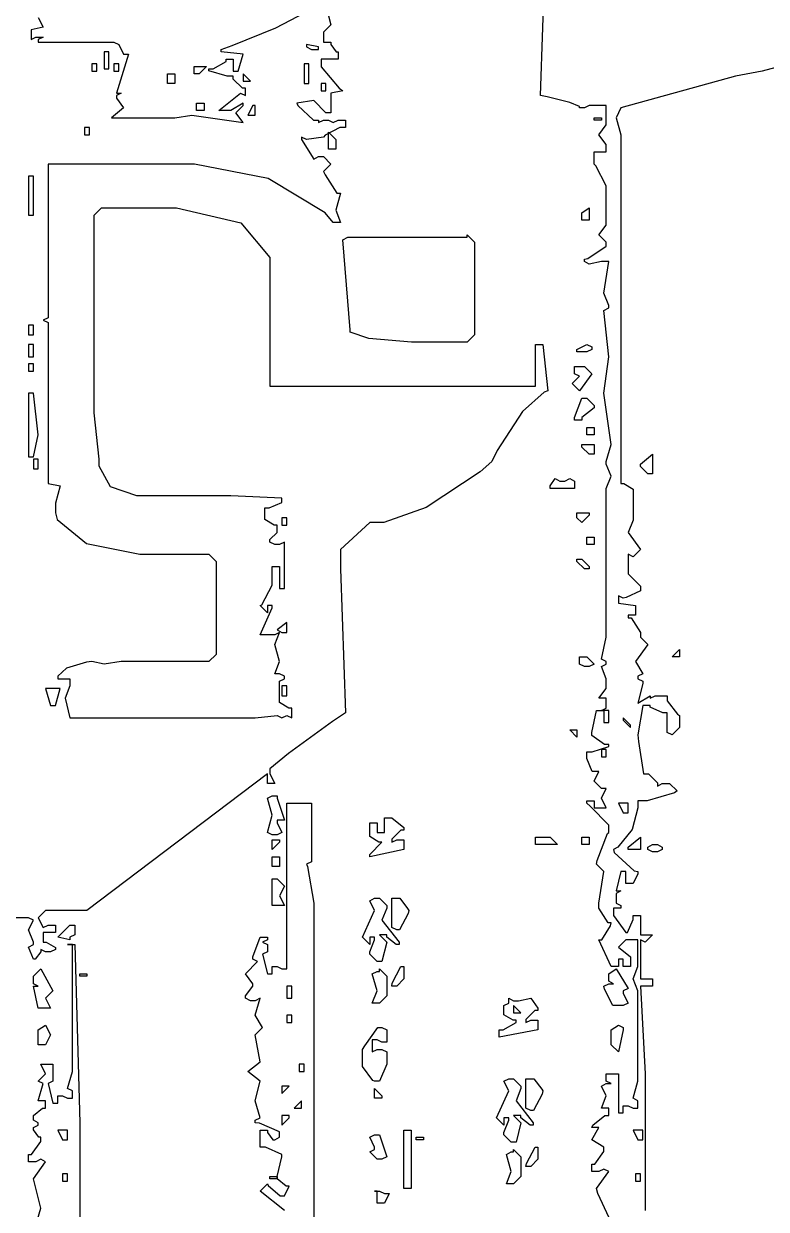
# Model space of a CAD drawing. Extents: x 97 to 264, y 28 to 329.
# Drawn here: x 194.49 to 205.23, y 181.91 to 199.06 of the extents above; entities that cross this region are included whole.
import ezdxf

# ---------------------------------------------------------------- set-up
doc = ezdxf.new("R2010")
doc.units = 0
doc.header["$MEASUREMENT"] = 0

msp = doc.modelspace()

# ---------------------------------------------------------------- linework, layer by layer
at = {"color": 32}
for points in [[(202.962, 181.787), (202.794, 182.14), (202.777, 182.21), (202.953, 182.456), (202.883, 182.492), (202.811, 182.456), (202.707, 182.456), (202.707, 182.563), (202.751, 182.563), (202.883, 182.748), (202.883, 182.809), (202.707, 182.915), (202.811, 183.092), (202.707, 183.092), (202.723, 183.128), (202.896, 183.268), (202.953, 183.268), (202.953, 183.374), (202.847, 183.374), (202.917, 183.551), (202.847, 183.691), (202.917, 183.727), (202.988, 183.727), (202.917, 183.761), (202.917, 183.867), (203.094, 183.867), (203.094, 183.304), (203.164, 183.304), (203.164, 183.408), (203.236, 183.408), (203.306, 183.374), (203.376, 183.374), (203.376, 183.48), (203.306, 183.515), (203.376, 183.761), (203.376, 185.068), (203.306, 185.244), (203.376, 185.421), (203.376, 185.808), (203.2, 185.808), (203.094, 185.702), (203.27, 185.561), (203.27, 185.421), (203.164, 185.421), (203.164, 185.525), (203.094, 185.525), (203.094, 185.421), (202.988, 185.421), (202.811, 185.808), (202.855, 185.808), (202.978, 186.01), (202.988, 186.054), (202.944, 186.054), (202.811, 186.267), (202.811, 186.337), (202.883, 186.796), (202.777, 186.902), (202.785, 186.956), (202.935, 187.343), (202.953, 187.361), (202.953, 187.467), (202.687, 187.74), (202.635, 187.784), (202.635, 187.818), (202.741, 187.818), (202.741, 187.714), (202.917, 187.714), (202.847, 187.854), (202.917, 187.995), (202.847, 187.995), (202.741, 188.101), (202.811, 188.243), (202.741, 188.243), (202.714, 188.243), (202.635, 188.429), (202.635, 188.49), (202.635, 188.524), (202.714, 188.524), (202.953, 188.604), (202.953, 188.63), (202.891, 188.63), (202.707, 188.762), (202.707, 188.806), (202.777, 189.125), (202.883, 189.125), (202.883, 188.948), (202.953, 188.948), (202.953, 189.125), (202.847, 189.125), (202.917, 189.159), (202.917, 189.301), (202.811, 189.301), (202.917, 189.442), (202.917, 189.582), (202.847, 189.758), (202.917, 189.794), (202.917, 189.83), (202.847, 189.865), (202.917, 190.183), (202.917, 192.334), (202.988, 192.51), (202.917, 192.687), (202.917, 192.723), (202.988, 192.969), (202.883, 193.711), (202.953, 194.24), (202.883, 194.91), (202.953, 194.946), (202.953, 194.98), (202.883, 195.156), (202.953, 195.615), (202.847, 195.615), (202.671, 195.579), (202.601, 195.615), (202.601, 195.651), (202.653, 195.661), (202.917, 195.839), (202.917, 195.898), (202.811, 196.004), (202.917, 196.144), (202.917, 196.603), (202.917, 196.71), (202.767, 197), (202.741, 197.026), (202.741, 197.203), (202.917, 197.203), (202.917, 197.309), (202.811, 197.449), (202.917, 197.592), (202.917, 197.872), (202.671, 197.872), (202.601, 197.838), (202.53, 197.838), (202.53, 197.857), (202.392, 197.914), (202.062, 197.998), (201.965, 198.015), (202.035, 199.989)], [(198.86, 199.319), (198.931, 199.037), (198.826, 198.931), (198.826, 198.79), (198.931, 198.79), (198.931, 198.756), (199.009, 198.65), (199.037, 198.65), (199.037, 198.544), (198.79, 198.544), (198.79, 198.429), (199.053, 198.121), (199.107, 198.085), (198.931, 198.049), (198.931, 197.768), (198.86, 197.768), (198.684, 197.944), (198.438, 197.908), (198.454, 197.874), (198.679, 197.662), (198.754, 197.662), (198.754, 197.626), (198.826, 197.662), (198.896, 197.662), (198.967, 197.626), (199.037, 197.662), (199.143, 197.662), (199.143, 197.556), (199.063, 197.556), (198.852, 197.441), (198.826, 197.415), (198.578, 197.379), (198.508, 197.415), (198.508, 197.379), (198.684, 197.097), (198.754, 197.133), (198.826, 197.133), (198.931, 197.026), (198.826, 196.92), (198.852, 196.868), (199.018, 196.603), (199.073, 196.603), (199.003, 196.357), (199.073, 196.18), (198.967, 196.18), (198.851, 196.322), (198.023, 196.815), (196.958, 197.026), (196.603, 197.026), (194.84, 197.026), (194.84, 194.804), (194.769, 194.769), (194.84, 194.733), (194.84, 192.404), (195.016, 192.37), (194.946, 192.123), (194.946, 191.981), (194.972, 191.885), (195.395, 191.538), (196.168, 191.382), (196.427, 191.382), (197.167, 191.382), (197.273, 191.276), (197.273, 189.935), (197.167, 189.83), (195.898, 189.83), (195.651, 189.794), (195.475, 189.83), (195.395, 189.822), (195.107, 189.734), (194.98, 189.621), (194.98, 189.582), (195.156, 189.582), (195.156, 189.478), (195.086, 189.301), (195.156, 189.019), (197.838, 189.019), (198.155, 189.053), (198.225, 189.019), (198.297, 189.053), (198.367, 189.019), (198.367, 189.159), (198.323, 189.159), (198.191, 189.239), (198.191, 189.265), (198.191, 189.548), (198.261, 189.582), (198.261, 189.618), (198.191, 189.654), (198.121, 189.654), (198.191, 189.83), (198.121, 190.077), (198.191, 190.253), (198.121, 190.217), (197.908, 190.217), (198.085, 190.606), (198.085, 190.64), (198.015, 190.64), (198.015, 190.536), (197.908, 190.64), (197.934, 190.65), (198.085, 190.935), (198.085, 191.029), (198.085, 191.206), (198.191, 191.206), (198.191, 190.889), (198.261, 190.889), (198.261, 191.558), (198.191, 191.522), (198.121, 191.522), (198.049, 191.558), (198.049, 191.594), (198.155, 191.699), (198.155, 191.805), (198.111, 191.805), (197.979, 191.885), (197.979, 191.911), (197.979, 192.052), (198.039, 192.052), (198.225, 192.132), (198.225, 192.158), (198.225, 192.194), (197.485, 192.228), (196.251, 192.228), (196.123, 192.228), (195.742, 192.36), (195.579, 192.658), (195.579, 192.757), (195.509, 193.428), (195.509, 196.285), (195.615, 196.391), (196.391, 196.391), (196.7, 196.391), (197.63, 196.176), (198.049, 195.676), (198.049, 195.509), (198.049, 193.815), (201.895, 193.815), (201.895, 194.417), (202.001, 194.417), (202.071, 193.745), (202.017, 193.729), (201.705, 193.446), (201.338, 192.883), (201.26, 192.723), (201.091, 192.574), (200.312, 192.057), (199.7, 191.841), (199.496, 191.841), (199.073, 191.452), (199.073, 191.17), (199.143, 189.089), (198.957, 188.966), (198.318, 188.503), (198.049, 188.281), (198.049, 188.207), (198.121, 188.067), (198.015, 188.067), (198.015, 188.207), (195.403, 186.231), (194.804, 186.231), (194.697, 186.126), (194.769, 185.984), (194.84, 186.02), (194.946, 186.02), (194.946, 185.914), (194.769, 185.914), (194.769, 185.773), (194.813, 185.773), (194.946, 185.695), (194.946, 185.667), (194.874, 185.631), (194.804, 185.631), (194.733, 185.667), (194.733, 185.633), (194.653, 185.525), (194.627, 185.525), (194.557, 185.702), (194.627, 185.738), (194.627, 185.773), (194.557, 185.95), (194.627, 186.09), (194.557, 186.126), (192.3, 186.126)], [(194.697, 199.143), (194.769, 199.003), (194.593, 198.967), (194.593, 198.826), (194.663, 198.86), (194.769, 198.86), (194.697, 198.826), (194.697, 198.79), (195.792, 198.79), (195.862, 198.754), (195.932, 198.614), (196.004, 198.614), (195.828, 198.049), (195.898, 198.049), (195.828, 198.015), (195.828, 197.979), (195.932, 197.838), (195.756, 197.696), (196.674, 197.696), (196.92, 197.732), (197.662, 197.626), (197.556, 197.768), (197.662, 197.872), (197.662, 197.908), (197.485, 197.802), (197.309, 197.802), (197.626, 198.049), (197.696, 198.015), (197.696, 198.121), (197.652, 198.121), (197.52, 198.253), (197.52, 198.297), (197.431, 198.297), (197.167, 198.375), (197.167, 198.402), (197.229, 198.402), (197.415, 198.509), (197.415, 198.544), (197.52, 198.544), (197.52, 198.367), (197.592, 198.367), (197.662, 198.614), (197.343, 198.65), (197.343, 198.684), (197.502, 198.738), (198.137, 198.994), (198.56, 199.215)], [(206.314, 198.673), (205.173, 198.367), (204.788, 198.297), (203.13, 197.838), (203.06, 197.696), (203.13, 197.449), (203.13, 192.404), (203.174, 192.404), (203.306, 192.326), (203.306, 192.3), (203.306, 191.875), (203.236, 191.699), (203.412, 191.452), (203.306, 191.346), (203.236, 191.382), (203.236, 191.099), (203.412, 190.923), (203.412, 190.889), (203.412, 190.854), (203.208, 190.756), (203.164, 190.747), (203.094, 190.783), (203.094, 190.676), (203.34, 190.64), (203.34, 190.5), (203.236, 190.5), (203.236, 190.464), (203.28, 190.464), (203.412, 190.253), (203.412, 190.183), (203.517, 190.077), (203.34, 189.83), (203.447, 189.654), (203.376, 189.618), (203.376, 189.582), (203.447, 189.548), (203.447, 189.512), (203.376, 189.229), (203.553, 189.335), (203.553, 189.301), (203.623, 189.335), (203.799, 189.335), (203.799, 189.265), (203.948, 189.071), (203.976, 189.053), (203.976, 188.877), (203.87, 188.772), (203.799, 188.806), (203.799, 189.089), (203.737, 189.089), (203.553, 189.169), (203.553, 189.195), (203.447, 189.195), (203.376, 188.772), (203.385, 188.675), (203.458, 188.207), (203.483, 188.207), (203.527, 188.207), (203.659, 188.075), (203.659, 188.031), (203.729, 188.067), (203.835, 188.067), (203.942, 187.96), (203.906, 187.934), (203.509, 187.818), (203.376, 187.818), (203.376, 187.715), (203.292, 187.401), (203.084, 187.149), (203.024, 187.113), (203.032, 187.069), (203.323, 186.805), (203.376, 186.796), (203.376, 186.76), (203.306, 186.619), (203.2, 186.619), (203.2, 186.796), (203.13, 186.796), (203.06, 186.513), (203.13, 186.513), (203.06, 186.479), (203.06, 186.337), (203.13, 186.303), (203.13, 186.267), (203.024, 186.267), (203.024, 186.16), (203.2, 185.914), (203.226, 185.914), (203.306, 186.1), (203.306, 186.16), (203.412, 186.16), (203.412, 185.878), (203.589, 185.878), (203.483, 185.773), (203.412, 185.808), (203.412, 185.244), (203.589, 185.244), (203.589, 185.138), (203.412, 185.138), (203.483, 183.867), (203.483, 181.893)], [(198.261, 181.893), (197.908, 182.174), (198.015, 182.28), (198.023, 182.254), (198.2, 182.104), (198.261, 182.104), (198.331, 182.246), (198.287, 182.246), (198.155, 182.352), (198.155, 182.386), (198.225, 182.669), (198.225, 182.704), (197.987, 182.809), (197.908, 182.809), (197.908, 183.056), (198.015, 183.056), (198.015, 183.021), (198.093, 182.915), (198.121, 182.915), (198.191, 182.951), (198.191, 182.985), (198.191, 183.03), (197.899, 183.154), (197.838, 183.162), (197.838, 183.198), (197.908, 183.232), (197.838, 183.48), (197.908, 183.761), (197.732, 183.903), (197.908, 184.044), (197.838, 184.433), (197.944, 184.539), (197.838, 184.715), (197.908, 184.962), (197.838, 184.926), (197.768, 184.926), (197.696, 184.962), (197.696, 184.996), (197.802, 185.138), (197.802, 185.172), (197.696, 185.315), (197.872, 185.491), (197.802, 185.525), (197.802, 185.561), (197.908, 185.844), (198.015, 185.844), (198.015, 185.808), (197.944, 185.773), (198.015, 185.738), (198.015, 185.631), (197.944, 185.597), (198.015, 185.315), (198.085, 185.315), (198.085, 185.421), (198.155, 185.421), (198.225, 185.385), (198.297, 185.385), (198.297, 187.784), (198.544, 187.784), (198.544, 187.784), (198.65, 187.784), (198.65, 186.936), (198.578, 186.902), (198.596, 186.867), (198.684, 186.338), (198.684, 186.16), (198.684, 175.26)], [(194.663, 181.681), (194.733, 181.927), (194.627, 182.35), (194.804, 182.598), (194.733, 182.633), (194.663, 182.598), (194.557, 182.598), (194.557, 182.703), (194.601, 182.703), (194.733, 182.889), (194.733, 182.951), (194.706, 182.951), (194.627, 183.057), (194.627, 183.092), (194.697, 183.128), (194.697, 183.162), (194.627, 183.198), (194.627, 183.232), (194.627, 183.268), (194.759, 183.374), (194.804, 183.374), (194.804, 183.48), (194.697, 183.48), (194.769, 183.727), (194.697, 183.761), (194.804, 183.867), (194.733, 184.01), (194.91, 184.01), (194.91, 183.761), (194.84, 183.727), (194.91, 183.444), (194.98, 183.444), (194.98, 183.551), (195.05, 183.551), (195.122, 183.515), (195.192, 183.515), (195.192, 183.621), (195.122, 183.657), (195.192, 183.903), (195.192, 185.738), (195.122, 185.738), (195.122, 185.738), (195.227, 185.738), (195.298, 183.162), (195.298, 178.646)]]:
    msp.add_lwpolyline(points, dxfattribs=at)
for points in [[(198.578, 198.754), (198.578, 198.72), (198.65, 198.684), (198.754, 198.684), (198.754, 198.72), (198.578, 198.754)], [(195.651, 198.402), (195.721, 198.402), (195.721, 198.65), (195.651, 198.65), (195.651, 198.402)], [(195.475, 198.367), (195.545, 198.367), (195.545, 198.473), (195.475, 198.473), (195.475, 198.367)], [(195.792, 198.367), (195.862, 198.367), (195.862, 198.473), (195.792, 198.473), (195.792, 198.367)], [(196.956, 198.438), (197.133, 198.438), (197.026, 198.331), (196.956, 198.331), (196.956, 198.438)], [(198.544, 198.191), (198.614, 198.191), (198.614, 198.473), (198.544, 198.473), (198.544, 198.191)], [(196.567, 198.331), (196.674, 198.331), (196.674, 198.191), (196.567, 198.191), (196.567, 198.331)], [(197.662, 198.331), (197.662, 198.225), (197.768, 198.225), (197.662, 198.331)], [(198.79, 198.085), (198.86, 198.085), (198.86, 198.191), (198.79, 198.191), (198.79, 198.085)], [(196.99, 197.908), (197.097, 197.908), (197.097, 197.802), (196.99, 197.802), (196.99, 197.908)], [(197.802, 197.872), (197.732, 197.732), (197.838, 197.732), (197.838, 197.872), (197.802, 197.872)], [(202.741, 197.696), (202.847, 197.696), (202.847, 197.662), (202.741, 197.662), (202.741, 197.696)], [(195.369, 197.449), (195.439, 197.449), (195.439, 197.556), (195.369, 197.556), (195.369, 197.449)], [(198.896, 197.485), (199.003, 197.379), (199.003, 197.239), (198.896, 197.239), (198.896, 197.485)], [(194.557, 196.285), (194.627, 196.285), (194.627, 196.85), (194.557, 196.85), (194.557, 196.285)], [(202.671, 196.391), (202.671, 196.215), (202.565, 196.215), (202.565, 196.321), (202.671, 196.391)], [(200.907, 196.004), (201.013, 195.898), (201.013, 194.557), (200.907, 194.451), (200.308, 194.451), (200.101, 194.451), (199.482, 194.501), (199.213, 194.595), (199.213, 194.627), (199.107, 195.932), (199.179, 195.968), (200.907, 195.968), (200.907, 196.004)], [(194.557, 194.557), (194.627, 194.557), (194.627, 194.697), (194.557, 194.697), (194.557, 194.557)], [(194.557, 194.24), (194.627, 194.24), (194.627, 194.417), (194.557, 194.417), (194.557, 194.24)], [(202.635, 194.417), (202.707, 194.381), (202.707, 194.345), (202.635, 194.31), (202.494, 194.31), (202.494, 194.345), (202.635, 194.417)], [(194.557, 194.028), (194.627, 194.028), (194.627, 194.134), (194.557, 194.134), (194.557, 194.028)], [(202.494, 194.098), (202.601, 194.098), (202.707, 193.992), (202.53, 193.745), (202.424, 193.851), (202.53, 193.958), (202.458, 193.992), (202.458, 194.098), (202.494, 194.098)], [(194.557, 193.711), (194.557, 192.793), (194.627, 192.793), (194.697, 193.11), (194.627, 193.711), (194.557, 193.711)], [(202.565, 193.639), (202.635, 193.639), (202.741, 193.535), (202.741, 193.499), (202.565, 193.358), (202.565, 193.322), (202.458, 193.322), (202.458, 193.358), (202.565, 193.639)], [(202.635, 193.216), (202.741, 193.216), (202.741, 193.11), (202.635, 193.11), (202.635, 193.216)], [(202.565, 192.969), (202.741, 192.969), (202.741, 192.829), (202.671, 192.829), (202.565, 192.933), (202.565, 192.969)], [(194.627, 192.617), (194.697, 192.617), (194.697, 192.757), (194.627, 192.757), (194.627, 192.617)], [(203.589, 192.829), (203.589, 192.546), (203.517, 192.546), (203.412, 192.653), (203.412, 192.687), (203.589, 192.829)], [(202.178, 192.476), (202.248, 192.44), (202.318, 192.44), (202.388, 192.476), (202.458, 192.44), (202.458, 192.334), (202.106, 192.334), (202.106, 192.37), (202.178, 192.476)], [(198.225, 191.805), (198.297, 191.805), (198.297, 191.911), (198.225, 191.911), (198.225, 191.805)], [(202.494, 191.981), (202.671, 191.981), (202.671, 191.947), (202.565, 191.841), (202.494, 191.911), (202.494, 191.981)], [(202.635, 191.629), (202.741, 191.629), (202.741, 191.522), (202.635, 191.522), (202.635, 191.629)], [(202.494, 191.312), (202.565, 191.312), (202.671, 191.206), (202.671, 191.17), (202.601, 191.17), (202.494, 191.276), (202.494, 191.312)], [(198.155, 190.288), (198.225, 190.253), (198.297, 190.253), (198.297, 190.394), (198.155, 190.288)], [(203.976, 190.007), (203.976, 189.901), (203.87, 189.901), (203.976, 190.007)], [(202.565, 189.901), (202.635, 189.901), (202.741, 189.794), (202.671, 189.758), (202.601, 189.758), (202.53, 189.794), (202.53, 189.901), (202.565, 189.901)], [(198.225, 189.335), (198.297, 189.335), (198.297, 189.478), (198.225, 189.478), (198.225, 189.335)], [(194.804, 189.442), (194.874, 189.195), (194.946, 189.195), (195.016, 189.442), (194.804, 189.442)], [(203.164, 189.019), (203.164, 188.983), (203.27, 188.877), (203.27, 188.913), (203.164, 189.019)], [(202.388, 188.842), (202.494, 188.842), (202.494, 188.736), (202.388, 188.842)], [(202.847, 188.454), (202.917, 188.454), (202.917, 188.56), (202.847, 188.56), (202.847, 188.454)], [(198.155, 187.854), (198.261, 187.537), (198.155, 187.537), (198.155, 187.501), (198.225, 187.361), (198.155, 187.325), (198.085, 187.325), (198.015, 187.361), (198.085, 187.608), (198.015, 187.854), (198.085, 187.89), (198.155, 187.89), (198.155, 187.854)], [(203.094, 187.784), (203.164, 187.642), (203.236, 187.642), (203.236, 187.784), (203.094, 187.784)], [(199.742, 187.572), (199.813, 187.572), (199.989, 187.431), (199.989, 187.395), (199.945, 187.395), (199.813, 187.263), (199.813, 187.219), (199.885, 187.255), (199.989, 187.255), (199.989, 187.113), (199.496, 187.008), (199.496, 187.042), (199.672, 187.219), (199.628, 187.219), (199.496, 187.299), (199.496, 187.325), (199.496, 187.501), (199.602, 187.501), (199.602, 187.361), (199.708, 187.361), (199.708, 187.572), (199.742, 187.572)], [(198.085, 187.255), (198.191, 187.255), (198.191, 187.219), (198.085, 187.113), (198.085, 187.255)], [(201.929, 187.289), (202.106, 187.289), (202.212, 187.185), (201.895, 187.185), (201.895, 187.289), (201.929, 187.289)], [(202.565, 187.289), (202.671, 187.289), (202.671, 187.185), (202.565, 187.185), (202.565, 187.289)], [(203.412, 187.289), (203.412, 187.113), (203.236, 187.113), (203.236, 187.149), (203.412, 187.289)], [(203.659, 187.185), (203.729, 187.149), (203.729, 187.113), (203.659, 187.078), (203.589, 187.078), (203.517, 187.113), (203.517, 187.149), (203.589, 187.185), (203.659, 187.185)], [(198.085, 187.008), (198.191, 187.008), (198.191, 186.866), (198.085, 186.866), (198.085, 187.008)], [(198.085, 186.69), (198.155, 186.69), (198.261, 186.583), (198.191, 186.443), (198.261, 186.303), (198.085, 186.303), (198.085, 186.69)], [(199.636, 186.407), (199.742, 186.303), (199.742, 186.267), (199.672, 186.09), (199.919, 185.773), (199.919, 185.738), (199.875, 185.738), (199.742, 185.844), (199.742, 185.878), (199.636, 185.878), (199.742, 185.773), (199.672, 185.491), (199.602, 185.491), (199.496, 185.597), (199.496, 185.631), (199.566, 185.808), (199.566, 185.844), (199.496, 185.844), (199.496, 185.738), (199.39, 185.844), (199.566, 186.231), (199.496, 186.373), (199.566, 186.407), (199.636, 186.407)], [(199.813, 186.407), (199.885, 186.407), (199.929, 186.407), (200.043, 186.259), (200.061, 186.231), (200.051, 186.187), (199.926, 185.95), (199.885, 185.95), (199.813, 185.984), (199.813, 186.407)], [(195.156, 186.02), (195.227, 186.02), (195.227, 185.878), (195.156, 185.844), (195.156, 185.808), (194.98, 185.844), (195.156, 186.02)], [(194.733, 185.385), (194.91, 185.068), (194.804, 184.962), (194.874, 184.82), (194.697, 184.82), (194.627, 185.138), (194.697, 185.138), (194.627, 185.172), (194.627, 185.279), (194.733, 185.385)], [(199.636, 185.385), (199.742, 185.279), (199.742, 184.996), (199.636, 184.892), (199.532, 184.892), (199.602, 185.068), (199.532, 185.315), (199.602, 185.349), (199.636, 185.349), (199.636, 185.385)], [(199.989, 185.421), (199.989, 185.244), (199.885, 185.138), (199.813, 185.138), (199.821, 185.182), (199.946, 185.421), (199.989, 185.421)], [(203.06, 185.385), (203.236, 185.102), (203.164, 185.068), (203.164, 185.032), (203.236, 184.892), (203.164, 184.856), (203.06, 184.856), (203.015, 184.856), (202.891, 185.094), (202.883, 185.138), (202.953, 185.172), (203.024, 185.172), (202.953, 185.208), (202.953, 185.315), (203.06, 185.385)], [(195.298, 185.315), (195.403, 185.315), (195.403, 185.279), (195.298, 185.279), (195.298, 185.315)], [(198.297, 185.138), (198.297, 184.962), (198.367, 184.962), (198.367, 185.138), (198.297, 185.138)], [(201.506, 184.962), (201.577, 184.926), (201.648, 184.926), (201.825, 184.962), (201.929, 184.82), (201.929, 184.785), (201.885, 184.785), (201.753, 184.653), (201.753, 184.609), (201.825, 184.643), (201.929, 184.643), (201.929, 184.503), (201.366, 184.397), (201.366, 184.503), (201.427, 184.503), (201.613, 184.609), (201.613, 184.643), (201.568, 184.643), (201.436, 184.723), (201.436, 184.749), (201.436, 184.856), (201.506, 184.892), (201.506, 184.962)], [(201.577, 184.856), (201.577, 184.749), (201.683, 184.749), (201.577, 184.856)], [(198.297, 184.609), (198.367, 184.609), (198.367, 184.715), (198.297, 184.715), (198.297, 184.609)], [(194.804, 184.573), (194.874, 184.433), (194.804, 184.29), (194.697, 184.29), (194.697, 184.503), (194.804, 184.573)], [(199.672, 184.539), (199.742, 184.503), (199.742, 184.326), (199.672, 184.326), (199.602, 184.362), (199.532, 184.362), (199.532, 184.186), (199.602, 184.22), (199.672, 184.22), (199.742, 184.186), (199.742, 184.01), (199.636, 183.761), (199.566, 183.761), (199.539, 183.771), (199.39, 183.976), (199.39, 184.044), (199.39, 184.22), (199.424, 184.274), (199.61, 184.539), (199.672, 184.539)], [(203.094, 184.573), (203.164, 184.539), (203.164, 184.503), (203.094, 184.186), (202.988, 184.29), (202.988, 184.503), (203.094, 184.573)], [(198.473, 183.903), (198.544, 183.903), (198.544, 184.01), (198.473, 184.01), (198.473, 183.903)], [(201.577, 183.797), (201.683, 183.691), (201.683, 183.657), (201.613, 183.48), (201.859, 183.162), (201.859, 183.128), (201.815, 183.128), (201.683, 183.233), (201.683, 183.268), (201.577, 183.268), (201.683, 183.162), (201.613, 182.879), (201.542, 182.879), (201.436, 182.985), (201.436, 183.021), (201.506, 183.198), (201.506, 183.232), (201.436, 183.232), (201.436, 183.128), (201.33, 183.232), (201.506, 183.621), (201.436, 183.761), (201.506, 183.797), (201.577, 183.797)], [(201.753, 183.797), (201.825, 183.797), (201.869, 183.797), (201.983, 183.648), (202.001, 183.621), (201.991, 183.577), (201.866, 183.338), (201.825, 183.338), (201.753, 183.374), (201.753, 183.797)], [(198.225, 183.691), (198.225, 183.585), (198.331, 183.691), (198.225, 183.691)], [(199.566, 183.657), (199.672, 183.551), (199.672, 183.515), (199.566, 183.515), (199.566, 183.657)], [(198.402, 183.374), (198.508, 183.374), (198.508, 183.48), (198.402, 183.374)], [(198.225, 183.268), (198.225, 183.128), (198.331, 183.232), (198.331, 183.268), (198.225, 183.268)], [(194.98, 183.056), (195.05, 182.915), (195.122, 182.915), (195.122, 183.056), (194.98, 183.056)], [(199.636, 182.985), (199.742, 182.669), (199.672, 182.633), (199.602, 182.633), (199.496, 182.739), (199.566, 182.775), (199.566, 182.809), (199.496, 182.951), (199.566, 182.985), (199.636, 182.985)], [(199.989, 183.056), (200.095, 183.056), (200.095, 182.21), (199.989, 182.21), (199.989, 183.056)], [(200.165, 182.951), (200.272, 182.951), (200.272, 182.915), (200.165, 182.915), (200.165, 182.951)], [(203.306, 183.056), (203.376, 182.915), (203.447, 182.915), (203.447, 183.056), (203.306, 183.056)], [(201.577, 182.775), (201.683, 182.669), (201.683, 182.386), (201.577, 182.28), (201.472, 182.28), (201.542, 182.456), (201.472, 182.703), (201.542, 182.739), (201.577, 182.739), (201.577, 182.775)], [(201.929, 182.809), (201.929, 182.633), (201.825, 182.527), (201.753, 182.527), (201.761, 182.571), (201.887, 182.809), (201.929, 182.809)], [(195.05, 182.422), (195.05, 182.316), (195.122, 182.316), (195.122, 182.422), (195.05, 182.422)], [(198.049, 182.386), (198.155, 182.386), (198.155, 182.35), (198.049, 182.35), (198.049, 182.386)], [(203.34, 182.316), (203.412, 182.316), (203.412, 182.422), (203.34, 182.422), (203.34, 182.316)], [(199.566, 182.174), (199.636, 182.174), (199.708, 182.14), (199.778, 182.14), (199.708, 181.997), (199.602, 181.997), (199.602, 182.174), (199.566, 182.174)]]:
    msp.add_lwpolyline(points, close=True, dxfattribs=at)

doc.saveas('drawing.dxf')
